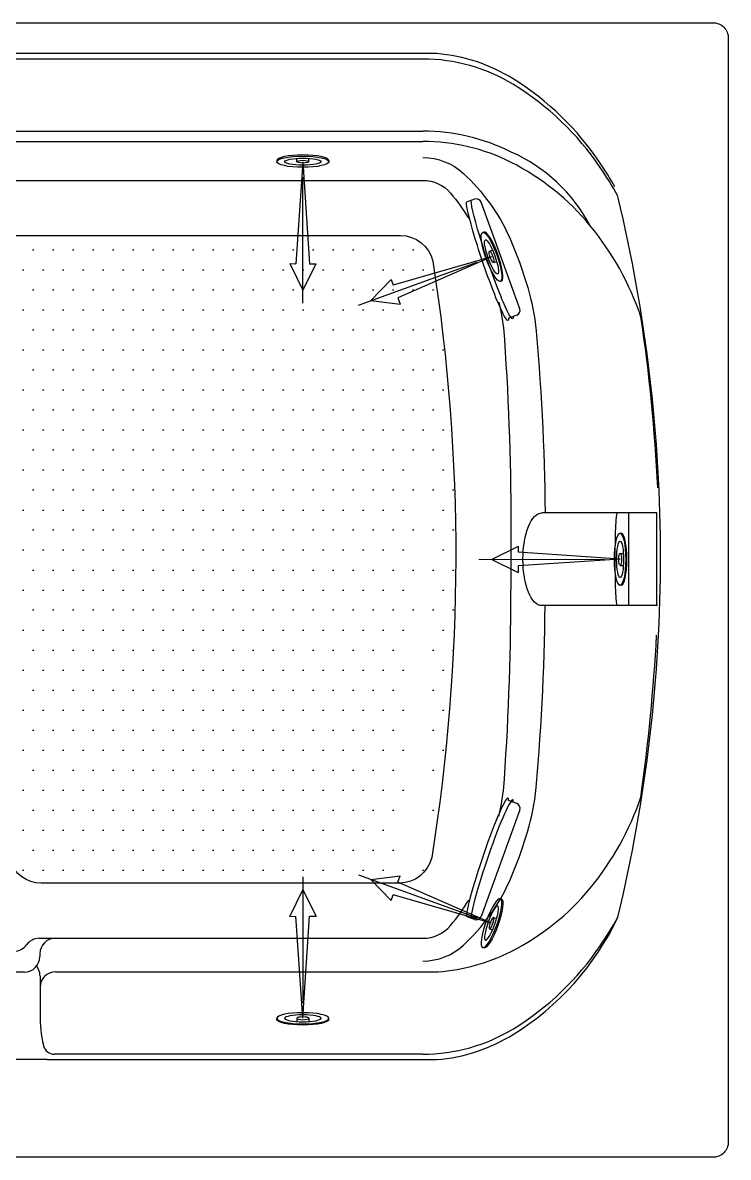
# Model space of a CAD drawing. Header units: millimetres. Extents: x -1239.85 to -1238.25, y 2235.66 to 2236.69.
# Drawn here: x -1238.812 to -1238.252, y 2235.786 to 2236.686 of the extents above; entities that cross this region are included whole.
import ezdxf

# ---------------------------------------------------------------- set-up
doc = ezdxf.new("R2010")
doc.units = ezdxf.units.MM
doc.linetypes.add('CENTER', pattern=[2, 1.25, -0.25, 0.25, -0.25])
for name, color, linetype in [('CONTOR04', 7, 'Continuous'), ('jacuzzi', 1, 'Continuous'), ('LCENTR02', 1, 'CENTER'), ('LCOTA02', 1, 'Continuous')]:
    doc.layers.add(name, color=color, linetype=linetype)

# ---------------------------------------------------------------- blocks, each defined once
blk = doc.blocks.new('A$C302A24D9')
at = {"layer": 'jacuzzi'}
for p, q in [((0, 1.23), (0, 1.02)), ((1.81, 1.02), (1.81, 1.61)), ((2.9, 1.02), (2.9, 1.61)), ((4.71, 1.23), (4.71, 1.02))]:
    blk.add_line(p, q, dxfattribs=at)
at = {"layer": 'jacuzzi', "extrusion": (0, 0, -1)}
for centre, major_axis, ratio, start_param, end_param in [((2.36, 1.23), (2.36, 0), 0.431953, 3.141593, 6.283185), ((2.36, 1.02), (2.36, 0), 0.431953, 3.141593, 9.424778), ((2.36, 1.02), (1.65, 0), 0.381644, 3.141593, 9.424778), ((2.36, 1.02), (0.544, 0), 0.461888, 1.570796326794896, 7.853981633974482)]:
    blk.add_ellipse(centre, major_axis=major_axis, ratio=ratio, start_param=start_param, end_param=end_param, dxfattribs=at)
blk = doc.blocks.new('BMG')
at = {"layer": 'LCENTR02'}
blk.add_line((0, -12.84), (0, 1.55), dxfattribs=at)
at = {"layer": 'LCOTA02'}
for p, q in [((0, 0), (-0.59, -9.27)), ((0, 0), (0.64, -9.26)), ((1.18, -9.25), (0, -11.64)), ((1.18, -9.25), (0.64, -9.26)), ((0, -11.64), (-1.2, -9.27)), ((-0.59, -9.27), (-1.2, -9.27))]:
    blk.add_line(p, q, dxfattribs=at)
at = {"layer": 'CONTOR04', "yscale": 0.5}
blk.add_blockref('A$C302A24D9', (-2.36, -0.51), dxfattribs=at)

msp = doc.modelspace()

# ---------------------------------------------------------------- hatches: boundary and pattern name
at = {"layer": 'jacuzzi'}
h = msp.add_hatch(dxfattribs=at)
h.set_pattern_fill('DOTS', color=256, scale=0.01, style=0)
h.set_pattern_definition([(0, (7.85173, -7.250472), (0.0079375, 0.015875), [0, -0.015875])])
edge = h.paths.add_edge_path()
edge.add_arc((-1238.93071, 2236.03004), 0.02625, 270, 341.80385, ccw=False)
edge.add_line((-1238.93071, 2236.00379), (-1239.59134, 2236.00379))
edge.add_arc((-1239.59134, 2236.03004), 0.02625, 193.31494, 270, ccw=False)
edge.add_arc((-1238.12465, 2236.26341), 1.51132, 171.10303, 189.11494, ccw=False)
edge.add_arc((-1239.59221, 2236.49124), 0.02625, 90, 167.00421, ccw=False)
edge.add_line((-1239.59221, 2236.51749), (-1238.51246, 2236.51749))
edge.add_arc((-1238.51246, 2236.49124), 0.02625, 12.99579, 90, ccw=False)
edge.add_arc((-1239.98002, 2236.26341), 1.51132, -9.11494, 8.89697, ccw=False)
edge.add_arc((-1238.51332, 2236.03004), 0.02625, 270, 346.68506, ccw=False)
edge.add_line((-1238.51332, 2236.00379), (-1238.79771, 2236.00379))
edge.add_arc((-1238.79771, 2236.03004), 0.02625, 198.19615, 270, ccw=False)
edge.add_arc((-1238.86421, 2236.00818), 0.04375, 18.19615, 161.80385)

# ---------------------------------------------------------------- linework, layer by layer
for p, q in [((-1238.48379, 2236.66177), (-1239.23707, 2236.66177)), ((-1238.49474, 2236.65748), (-1239.23707, 2236.65748)), ((-1239.60993, 2236.60031), (-1238.49474, 2236.60031)), ((-1239.23707, 2236.59214), (-1238.49474, 2236.59214)), ((-1239.60993, 2236.56124), (-1238.49474, 2236.56124)), ((-1238.45378, 2236.54629), (-1238.46026, 2236.54393)), ((-1238.41782, 2236.45943), (-1238.44855, 2236.54385)), ((-1238.42026, 2236.4542), (-1238.42674, 2236.45184)), ((-1238.3091, 2236.29739), (-1238.40024, 2236.29739)), ((-1238.33146, 2236.29739), (-1238.33146, 2236.22389)), ((-1238.30926, 2236.29739), (-1238.30926, 2236.22389)), ((-1238.42495, 2236.28869), (-1238.42495, 2236.2363)), ((-1238.42495, 2236.23259), (-1238.42495, 2236.2363)), ((-1238.30851, 2236.22389), (-1238.40024, 2236.22389)), ((-1238.42026, 2236.06708), (-1238.42674, 2236.06944)), ((-1238.41782, 2236.06185), (-1238.44855, 2235.97743)), ((-1238.45378, 2235.97499), (-1238.46026, 2235.97735)), ((-1238.79932, 2235.96004), (-1238.49474, 2235.96004)), ((-1238.79882, 2235.94779), (-1238.79882, 2235.94547)), ((-1238.81107, 2235.93322), (-1238.91736, 2235.93322)), ((-1238.79989, 2235.93537), (-1238.80127, 2235.93812)), ((-1238.78636, 2235.93343), (-1238.4827, 2235.93343)), ((-1238.79861, 2235.92991), (-1238.79861, 2235.89963)), ((-1238.79596, 2235.87529), (-1238.79578, 2235.87463)), ((-1238.79295, 2235.8638), (-1239.62088, 2235.8638)), ((-1238.79295, 2235.8638), (-1238.48379, 2235.8638)), ((-1238.49474, 2235.86809), (-1238.78732, 2235.86809))]:
    msp.add_line(p, q, dxfattribs=at)
at = {"layer": 'jacuzzi', "color": 3}
msp.add_lwpolyline([(-1238.25233, 2235.79855, -0.414214), (-1238.26458, 2235.7863), (-1239.84008, 2235.7863, -0.414214), (-1239.85233, 2235.79855), (-1239.85233, 2236.67405, -0.414214), (-1239.84008, 2236.6863), (-1238.26458, 2236.6863, -0.414214), (-1238.25233, 2236.67405)], format="xyb", close=True, dxfattribs=at)
at = {"layer": 'jacuzzi'}
for points in [[(-1238.49474, 2236.57927, -0.188149), (-1238.46264, 2236.56675, -0.101334), (-1238.42612, 2236.51613, -0.059725), (-1238.40579, 2236.45125, -0.021376), (-1238.39778, 2236.29739)], [(-1238.49474, 2236.56124, -0.219593), (-1238.47294, 2236.55119, -0.041078), (-1238.45843, 2236.53104)], [(-1238.43446, 2236.46468, -0.016396), (-1238.43083, 2236.44451, -0.018885), (-1238.42495, 2236.28869)], [(-1238.43446, 2236.0566, 0.016396), (-1238.43083, 2236.07677, 0.018885), (-1238.42495, 2236.23259)], [(-1238.49474, 2235.94201, 0.188149), (-1238.46264, 2235.95453, 0.101334), (-1238.42612, 2236.00515, 0.059725), (-1238.40579, 2236.07003, 0.021376), (-1238.39778, 2236.22389)], [(-1238.49474, 2235.96004, 0.219593), (-1238.47294, 2235.97009, 0.041078), (-1238.45843, 2235.99024)]]:
    msp.add_lwpolyline(points, format="xyb", dxfattribs=at)
msp.add_lwpolyline([(-1238.90578, 2236.02184, -0.323974), (-1238.93071, 2236.00379), (-1239.59134, 2236.00379, -0.347675), (-1239.61689, 2236.02399, -0.078754), (-1239.61779, 2236.49715, -0.349236), (-1239.59221, 2236.51749), (-1238.51246, 2236.51749, -0.349236), (-1238.48688, 2236.49715, -0.078754), (-1238.48778, 2236.02399, -0.347675), (-1238.51332, 2236.00379), (-1238.79771, 2236.00379, -0.323974), (-1238.82265, 2236.02184, 0.72393)], format="xyb", close=True, dxfattribs=at)
for centre, radius, start, end in [((-1238.49474, 2236.51985), 0.13762, 58.56845, 90), ((-1238.49474, 2236.52657), 0.13564, 58.15946, 85.37275), ((-1238.54319, 2236.44854), 0.22749, 33.70344, 58.15946), ((-1238.54049, 2236.445), 0.22536, 34.12751, 58.56845), ((-1238.49474, 2236.44484), 0.15547, 63.26102, 90), ((-1238.49474, 2236.43668), 0.15547, 63.26102, 90), ((-1238.47781, 2236.46362), 0.13126, 27.99534, 66.17126), ((-1238.51249, 2236.40143), 0.19493, 39.42629, 63.26102), ((-1238.62005, 2236.39727), 0.31988, 29.78551, 33.70344), ((-1238.61298, 2236.39586), 0.31293, 29.25596, 34.12751), ((-1238.45238, 2236.54245), 0.00408, 20, 110), ((-1239.53582, 2236.26153), 1.22976, 359.98096, 13.48829), ((-1238.5403, 2236.37857), 0.23093, 18.80665, 39.42629), ((-1238.42166, 2236.45804), 0.00408, 290, 20), ((-1239.64041, 2236.25523), 1.33346, 2.67382, 8.53001), ((-1239.53582, 2236.26358), 1.22976, 346.51171, 0.01904), ((-1239.84177, 2236.28422), 1.5348, 352.05554, 356.8679), ((-1238.5403, 2236.14654), 0.23093, 320.57371, 341.19335), ((-1238.42166, 2236.06324), 0.00408, 340, 70), ((-1238.51249, 2236.12367), 0.19493, 296.73898, 320.57371), ((-1238.45238, 2235.97883), 0.00408, 250, 340), ((-1238.53763, 2236.0699), 0.2185, 301.58779, 334.76419), ((-1238.61298, 2236.12971), 0.31293, 325.87249, 330.73653), ((-1238.79932, 2235.94779), 0.01225, 90, 144.63059), ((-1238.78657, 2235.94779), 0.01225, 90, 180), ((-1238.8193, 2235.96197), 0.01225, 270, 324.63059), ((-1238.54049, 2236.08058), 0.22536, 301.43155, 325.87249), ((-1238.81107, 2235.94547), 0.01225, 270, 0), ((-1238.49474, 2236.08843), 0.15547, 274.44047, 296.73898), ((-1238.81086, 2235.92991), 0.01225, 0, 26.50207), ((-1238.78636, 2235.92118), 0.01225, 90, 180), ((-1238.70613, 2235.89738), 0.0925, 178.60771, 193.81569), ((-1238.49474, 2236.00572), 0.13762, 270, 301.43155), ((-1238.49474, 2235.999), 0.13564, 274.62725, 301.84054), ((-1238.78732, 2235.87684), 0.00875, 194.68421, 270)]:
    msp.add_arc(centre, radius, start, end, dxfattribs=at)
at = {"layer": 'jacuzzi', "extrusion": (0, 0, -1)}
for centre, major_axis, ratio, start_param, end_param in [((-1238.43974, 2236.49925), (-0.01633, 0.04788), 0.079053, 2.889448, 6.031041), ((-1238.4435, 2236.49788), (-0.01633, 0.04788), 0.079053, 2.889448, 6.031041), ((-1238.40024, 2236.26064), (0, 0.03675), 0.411322, 3.141593, 6.283185), ((-1238.34027, 2236.26064), (0, 0.03675), 0.049428, 3.141593, 6.283185)]:
    msp.add_ellipse(centre, major_axis=major_axis, ratio=ratio, start_param=start_param, end_param=end_param, dxfattribs=at)
at = {"layer": 'jacuzzi'}
for centre in [(-1238.4435, 2236.0234), (-1238.43974, 2236.02203)]:
    msp.add_ellipse(centre, major_axis=(0.01633, 0.04788), ratio=0.079053, start_param=-0.252144, end_param=2.889448, dxfattribs=at)

# ---------------------------------------------------------------- block references
at = {"layer": 'jacuzzi', "yscale": 0.008744157023139087, "zscale": 0.008744157023021728}
for p, xscale, rotation in [((-1238.59005, 2236.57605), -0.008744157022985907, 0.0194465556614988), ((-1238.44027, 2236.50052), -0.008744157022985907, 289.9345741058827), ((-1238.33821, 2236.26064), -0.008744157022985907, 270.0194465556615), ((-1238.44027, 2235.97208), 0.008744157022985907, 250.0654258941173), ((-1238.59005, 2235.89656), 0.008744157022985907, 179.9805534443385)]:
    msp.add_blockref('BMG', p, dxfattribs=dict(at, xscale=xscale, rotation=rotation))

doc.saveas('drawing.dxf')
